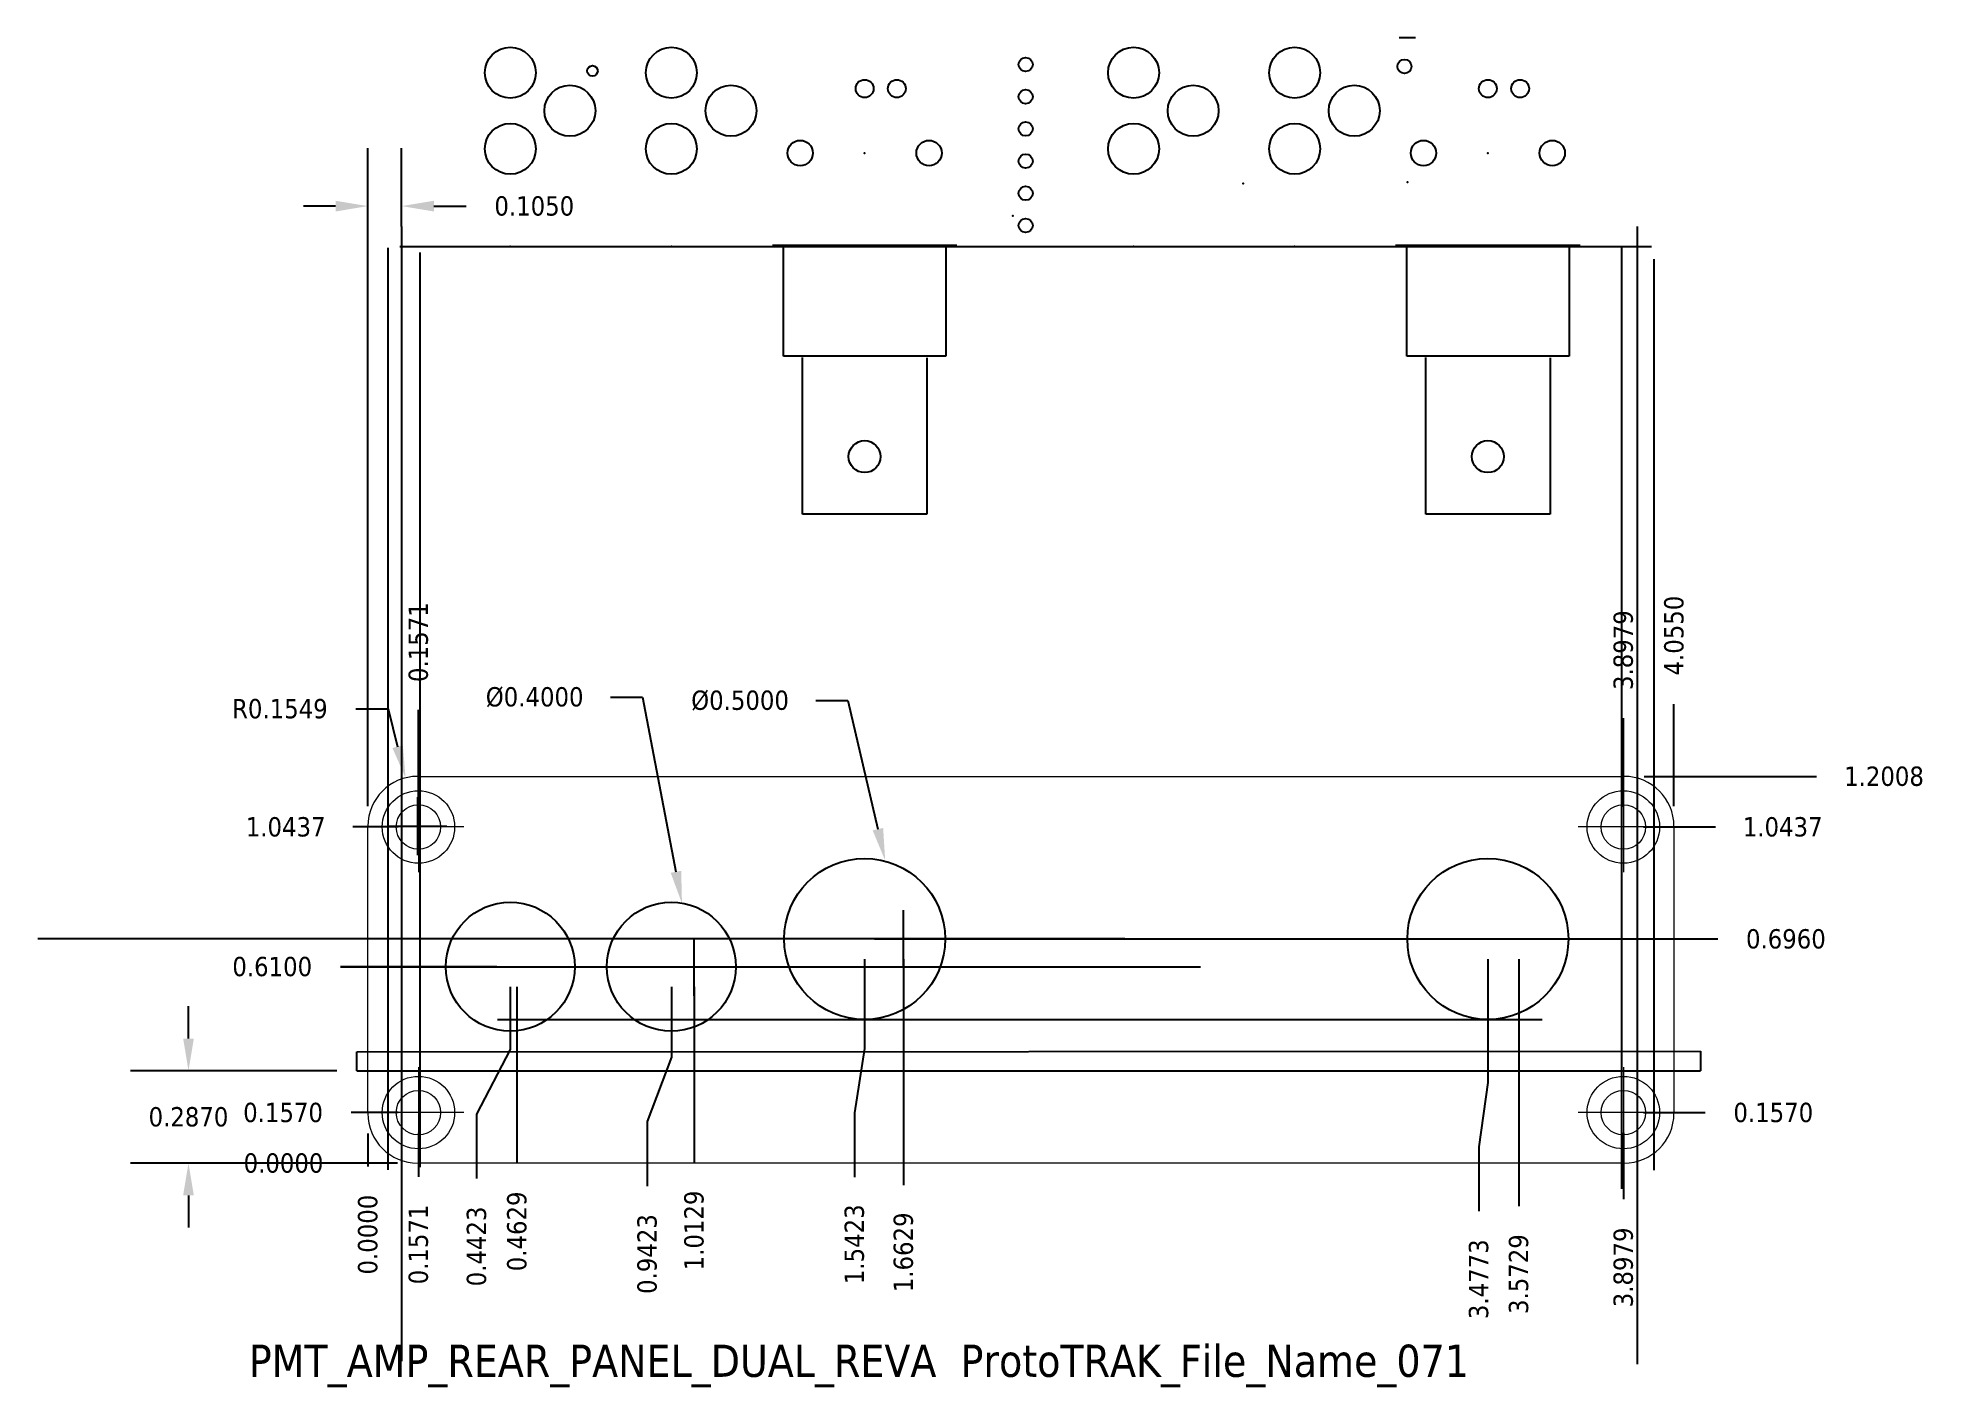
# Model space of a CAD drawing. Header units: millimetres. Extents: x -1.02 to 4.83, y -0.7 to 3.49.
import ezdxf

# ---------------------------------------------------------------- set-up
doc = ezdxf.new("R2010")
doc.units = ezdxf.units.MM
doc.header["$LTSCALE"] = 1.428571
doc.header["$PDSIZE"] = -0.5
doc.linetypes.add('CHAIN', pattern=[0.7087, 0.4724, -0.0591, 0.1181, -0.0591])
for name, color, linetype in [('20', 178, 'Continuous'), ('23', 178, 'Continuous'), ('49', 251, 'Continuous')]:
    doc.layers.add(name, color=color, linetype=linetype)
doc.layers.add('Center Mark (ANSI)', color=7, linetype='Continuous', lineweight=9)
doc.layers.add('Visible (ANSI)', color=7, linetype='Continuous', lineweight=18)
doc.styles.get("Standard").update_dxf_attribs({"font": 'tahoma.ttf'})
doc.dimstyles.get("Standard").update_dxf_attribs({"dimtxt": 0.18, "dimasz": 0.18, "dimexe": 0.18, "dimexo": 0.0625, "dimgap": 0.09, "dimtad": 0, "dimtih": 1, "dimtoh": 1, "dimdec": 4, "dimzin": 0, "dimdsep": 46, "dimtxsty": 'Standard', "dimcen": 0.09, "dimadec": 0, "dimazin": 0, "dimtfac": 1, "dimtdec": 4, "dimtofl": 0, "dimtmove": 0, "dimatfit": 3, "dimfxl": 1, "dimtolj": 1, "dimtzin": 0, "dimarcsym": 0})

# ---------------------------------------------------------------- blocks, each defined once
blk = doc.blocks.new('*D43')
at = {"color": 0, "lineweight": -2}
for p, q in [((0, 1.1083), (0, 3.1513)), ((0.105, 2.9075), (0.105, 3.1513)), ((-0.1, 2.9713), (-0.2, 2.9713)), ((0.205, 2.9713), (0.305, 2.9713))]:
    blk.add_line(p, q, dxfattribs=at)
at = {"color": 0}
for points in [[(-0.1, 2.9546), (-0.1, 2.9879), (0, 2.9713)], [(0.205, 2.9879), (0.205, 2.9546), (0.105, 2.9713)]]:
    blk.add_solid(points, dxfattribs=at)
at = {"layer": 'Defpoints', "color": 0}
for p in [(0.105, 2.9713), (0.105, 2.845), (0, 1.0458)]:
    blk.add_point(p, dxfattribs=at)
at = {"color": 0, "insert": (0.5168, 2.9713), "char_height": 0.06, "attachment_point": 5}
blk.add_mtext('\\A1;0.1050', dxfattribs=at)
blk = doc.blocks.new('*D53')
at = {"color": 0, "lineweight": -2}
blk.add_line((0, 0.0924), (0, -0.01), dxfattribs=at)
at = {"layer": 'Defpoints', "color": 0}
for p in [(0, 0.1549), (0, 0), (0, -0.01)]:
    blk.add_point(p, dxfattribs=at)
at = {"color": 0, "insert": (0, -0.2218), "char_height": 0.06, "attachment_point": 5, "rotation": 90}
blk.add_mtext('\\A1;0.0000', dxfattribs=at)
blk = doc.blocks.new('*D54')
at = {"color": 0, "lineweight": -2}
blk.add_line((0.0924, 0), (-0.05, 0), dxfattribs=at)
at = {"layer": 'Defpoints', "color": 0}
for p in [(-0.05, 0), (0, 0), (0.1549, 0)]:
    blk.add_point(p, dxfattribs=at)
at = {"color": 0, "insert": (-0.2618, 0), "char_height": 0.06, "attachment_point": 5}
blk.add_mtext('\\A1;0.0000', dxfattribs=at)
blk = doc.blocks.new('*D55')
at = {"color": 0, "lineweight": -2}
blk.add_line((0.1571, 0.0945), (0.1571, -0.0422), dxfattribs=at)
at = {"layer": 'Defpoints', "color": 0}
for p in [(0.1571, 0.157), (0, 0), (0.1571, -0.0422)]:
    blk.add_point(p, dxfattribs=at)
at = {"color": 0, "insert": (0.1571, -0.2523), "char_height": 0.06, "attachment_point": 5, "rotation": 90}
blk.add_mtext('\\A1;0.1571', dxfattribs=at)
blk = doc.blocks.new('*D56')
at = {"color": 0, "lineweight": -2}
blk.add_line((0.0946, 0.157), (-0.0514, 0.157), dxfattribs=at)
at = {"layer": 'Defpoints', "color": 0}
for p in [(-0.0514, 0.157), (0.1571, 0.157), (0, 0)]:
    blk.add_point(p, dxfattribs=at)
at = {"color": 0, "insert": (-0.2631, 0.157), "char_height": 0.06, "attachment_point": 5}
blk.add_mtext('\\A1;0.1570', dxfattribs=at)
blk = doc.blocks.new('*D57')
at = {"color": 0, "lineweight": -2}
blk.add_line((0.0946, 1.0437), (-0.0461, 1.0437), dxfattribs=at)
at = {"layer": 'Defpoints', "color": 0}
for p in [(-0.0461, 1.0437), (0.1571, 1.0437), (0, 0)]:
    blk.add_point(p, dxfattribs=at)
at = {"color": 0, "insert": (-0.2551, 1.0437), "char_height": 0.06, "attachment_point": 5}
blk.add_mtext('\\A1;1.0437', dxfattribs=at)
blk = doc.blocks.new('*D58')
at = {"color": 0, "lineweight": -2}
blk.add_line((0.1571, 1.1062), (0.1571, 1.4075), dxfattribs=at)
at = {"layer": 'Defpoints', "color": 0}
for p in [(0.1571, 1.4075), (0.1571, 1.0437), (0, 0)]:
    blk.add_point(p, dxfattribs=at)
at = {"color": 0, "insert": (0.1571, 1.6176), "char_height": 0.06, "attachment_point": 5, "rotation": 90}
blk.add_mtext('\\A1;0.1571', dxfattribs=at)
blk = doc.blocks.new('*D59')
at = {"color": 0, "lineweight": -2}
blk.add_line((0.400374, 0.61), (-0.085, 0.61), dxfattribs=at)
at = {"layer": 'Defpoints', "color": 0}
for p in [(-0.085, 0.61), (0.462874, 0.61), (0, 0)]:
    blk.add_point(p, dxfattribs=at)
at = {"color": 0, "insert": (-0.29677, 0.61), "char_height": 0.06, "attachment_point": 5}
blk.add_mtext('\\A1;0.6100', dxfattribs=at)
blk = doc.blocks.new('*D60')
at = {"color": 0, "lineweight": -2}
blk.add_line((0.462874, 0.5475), (0.462874, 0), dxfattribs=at)
at = {"layer": 'Defpoints', "color": 0}
for p in [(0.462874, 0.61), (0, 0), (0.462874, 0)]:
    blk.add_point(p, dxfattribs=at)
at = {"color": 0, "insert": (0.462874, -0.21174), "char_height": 0.06, "attachment_point": 5, "rotation": 90}
blk.add_mtext('\\A1;0.4629', dxfattribs=at)
blk = doc.blocks.new('*D61')
at = {"color": 0, "lineweight": -2}
blk.add_line((1.012874, 0.5475), (1.012874, 0), dxfattribs=at)
at = {"layer": 'Defpoints', "color": 0}
for p in [(1.012874, 0.61), (0, 0), (1.012874, 0)]:
    blk.add_point(p, dxfattribs=at)
at = {"color": 0, "insert": (1.012874, -0.20886), "char_height": 0.06, "attachment_point": 5, "rotation": 90}
blk.add_mtext('\\A1;1.0129', dxfattribs=at)
blk = doc.blocks.new('*D62')
at = {"color": 0, "lineweight": -2}
blk.add_line((1.6629, 0.6335), (1.6629, -0.0679), dxfattribs=at)
at = {"layer": 'Defpoints', "color": 0}
for p in [(1.6629, 0.696), (0, 0), (1.6629, -0.0679)]:
    blk.add_point(p, dxfattribs=at)
at = {"color": 0, "insert": (1.6629, -0.2768), "char_height": 0.06, "attachment_point": 5, "rotation": 90}
blk.add_mtext('\\A1;1.6629', dxfattribs=at)
blk = doc.blocks.new('*D63')
at = {"color": 0, "lineweight": -2}
blk.add_line((3.8979, 0.0945), (3.8979, -0.1121), dxfattribs=at)
at = {"layer": 'Defpoints', "color": 0}
for p in [(3.8979, 0.157), (0, 0), (3.8979, -0.1121)]:
    blk.add_point(p, dxfattribs=at)
at = {"color": 0, "insert": (3.8979, -0.3235), "char_height": 0.06, "attachment_point": 5, "rotation": 90}
blk.add_mtext('\\A1;3.8979', dxfattribs=at)
blk = doc.blocks.new('*D64')
at = {"color": 0, "lineweight": -2}
blk.add_line((3.5729, 0.6335), (3.5729, -0.133), dxfattribs=at)
at = {"layer": 'Defpoints', "color": 0}
for p in [(3.5729, 0.696), (0, 0), (3.5729, -0.133)]:
    blk.add_point(p, dxfattribs=at)
at = {"color": 0, "insert": (3.5729, -0.3444), "char_height": 0.06, "attachment_point": 5, "rotation": 90}
blk.add_mtext('\\A1;3.5729', dxfattribs=at)
blk = doc.blocks.new('*D65')
at = {"color": 0, "lineweight": -2}
blk.add_line((1.7254, 0.696), (4.1908, 0.696), dxfattribs=at)
at = {"layer": 'Defpoints', "color": 0}
for p in [(1.6629, 0.696), (4.1908, 0.696), (0, 0)]:
    blk.add_point(p, dxfattribs=at)
at = {"color": 0, "insert": (4.4025, 0.696), "char_height": 0.06, "attachment_point": 5}
blk.add_mtext('\\A1;0.6960', dxfattribs=at)
blk = doc.blocks.new('*D66')
at = {"color": 0, "lineweight": -2}
blk.add_line((3.9604, 0.157), (4.1516, 0.157), dxfattribs=at)
at = {"layer": 'Defpoints', "color": 0}
for p in [(3.8979, 0.157), (4.1516, 0.157), (0, 0)]:
    blk.add_point(p, dxfattribs=at)
at = {"color": 0, "insert": (4.3634, 0.157), "char_height": 0.06, "attachment_point": 5}
blk.add_mtext('\\A1;0.1570', dxfattribs=at)
blk = doc.blocks.new('*D67')
at = {"color": 0, "lineweight": -2}
blk.add_line((3.9604, 1.0437), (4.1835, 1.0437), dxfattribs=at)
at = {"layer": 'Defpoints', "color": 0}
for p in [(3.8979, 1.0437), (4.1835, 1.0437), (0, 0)]:
    blk.add_point(p, dxfattribs=at)
at = {"color": 0, "insert": (4.3925, 1.0437), "char_height": 0.06, "attachment_point": 5}
blk.add_mtext('\\A1;1.0437', dxfattribs=at)
blk = doc.blocks.new('*D68')
at = {"color": 0, "lineweight": -2}
blk.add_line((3.9626, 1.2008), (4.498, 1.2008), dxfattribs=at)
at = {"layer": 'Defpoints', "color": 0}
for p in [(3.9001, 1.2008), (4.498, 1.2008), (0, 0)]:
    blk.add_point(p, dxfattribs=at)
at = {"color": 0, "insert": (4.7071, 1.2008), "char_height": 0.06, "attachment_point": 5}
blk.add_mtext('\\A1;1.2008', dxfattribs=at)
blk = doc.blocks.new('*D69')
at = {"color": 0, "lineweight": -2}
blk.add_line((4.055, 1.1083), (4.055, 1.4252), dxfattribs=at)
at = {"layer": 'Defpoints', "color": 0}
for p in [(4.055, 1.4252), (4.055, 1.0458), (0, 0)]:
    blk.add_point(p, dxfattribs=at)
at = {"color": 0, "insert": (4.055, 1.6379), "char_height": 0.06, "attachment_point": 5, "rotation": 90}
blk.add_mtext('\\A1;4.0550', dxfattribs=at)
blk = doc.blocks.new('*D70')
at = {"color": 0, "lineweight": -2}
blk.add_line((3.8979, 1.1062), (3.8979, 1.3814), dxfattribs=at)
at = {"layer": 'Defpoints', "color": 0}
for p in [(3.8979, 1.3814), (3.8979, 1.0437), (0, 0)]:
    blk.add_point(p, dxfattribs=at)
at = {"color": 0, "insert": (3.8979, 1.5928), "char_height": 0.06, "attachment_point": 5, "rotation": 90}
blk.add_mtext('\\A1;3.8979', dxfattribs=at)
blk = doc.blocks.new('*D72')
at = {"color": 0, "lineweight": -2}
for p, q in [((0.7529, 1.4465), (0.8529, 1.4465)), ((0.8529, 1.4465), (0.9565, 0.9047))]:
    blk.add_line(p, q, dxfattribs=at)
at = {"color": 0}
for p, q in [((1.0129, 0.52), (1.0129, 0.7)), ((0.9229, 0.61), (1.1029, 0.61))]:
    blk.add_line(p, q, dxfattribs=at)
blk.add_solid([(0.9402, 0.9015), (0.9729, 0.9078), (0.9753, 0.8064)], dxfattribs=at)
at = {"layer": 'Defpoints', "color": 0}
for p in [(0.9753, 0.8064), (1.0504, 0.4136)]:
    blk.add_point(p, dxfattribs=at)
at = {"color": 0, "insert": (0.5179, 1.4465), "char_height": 0.06, "attachment_point": 5}
blk.add_mtext('\\A1;%%c0.4000', dxfattribs=at)
blk = doc.blocks.new('*D73')
at = {"color": 0, "lineweight": -2}
for p, q in [((1.3907, 1.436), (1.4907, 1.436)), ((1.4907, 1.436), (1.5836, 1.0369))]:
    blk.add_line(p, q, dxfattribs=at)
at = {"color": 0}
for p, q in [((1.6629, 0.606), (1.6629, 0.786)), ((1.5729, 0.696), (1.7529, 0.696))]:
    blk.add_line(p, q, dxfattribs=at)
blk.add_solid([(1.5673, 1.0331), (1.5998, 1.0407), (1.6062, 0.9395)], dxfattribs=at)
at = {"layer": 'Defpoints', "color": 0}
for p in [(1.6062, 0.9395), (1.7195, 0.4525)]:
    blk.add_point(p, dxfattribs=at)
at = {"color": 0, "insert": (1.1556, 1.436), "char_height": 0.06, "attachment_point": 5}
blk.add_mtext('\\A1;%%c0.5000', dxfattribs=at)
blk = doc.blocks.new('*D74')
at = {"color": 0, "lineweight": -2}
for p, q in [((-0.037, 1.4105), (0.063, 1.4105)), ((0.063, 1.4105), (0.0926, 1.293))]:
    blk.add_line(p, q, dxfattribs=at)
at = {"color": 0}
for p, q in [((0.1549, 0.9558), (0.1549, 1.1358)), ((0.0649, 1.0458), (0.2449, 1.0458))]:
    blk.add_line(p, q, dxfattribs=at)
blk.add_solid([(0.0765, 1.2889), (0.1088, 1.2971), (0.1171, 1.1961)], dxfattribs=at)
at = {"layer": 'Defpoints', "color": 0}
for p in [(0.1171, 1.1961), (0.1549, 1.0458)]:
    blk.add_point(p, dxfattribs=at)
at = {"color": 0, "insert": (-0.273, 1.4105), "char_height": 0.06, "attachment_point": 5}
blk.add_mtext('\\A1;R0.1549', dxfattribs=at)
blk = doc.blocks.new('*D75')
at = {"color": 0, "lineweight": -2}
for p, q in [((-0.5568, 0.387), (-0.5568, 0.487)), ((-0.0965, 0.287), (-0.7368, 0.287)), ((0.0924, 0), (-0.7368, 0)), ((-0.5568, -0.1), (-0.5568, -0.2))]:
    blk.add_line(p, q, dxfattribs=at)
at = {"color": 0}
for points in [[(-0.5734, 0.387), (-0.5401, 0.387), (-0.5568, 0.287)], [(-0.5401, -0.1), (-0.5734, -0.1), (-0.5568, 0)]]:
    blk.add_solid(points, dxfattribs=at)
at = {"layer": 'Defpoints', "color": 0}
for p in [(-0.5568, 0.287), (-0.034, 0.287), (0.1549, 0)]:
    blk.add_point(p, dxfattribs=at)
at = {"color": 0, "insert": (-0.5568, 0.1435), "char_height": 0.06, "attachment_point": 5}
blk.add_mtext('\\A1;0.2870', dxfattribs=at)
blk = doc.blocks.new('*D79')
at = {"color": 0, "lineweight": -2}
for p, q in [((0.4423, 0.5475), (0.4423, 0.3526)), ((0.4423, 0.3526), (0.3377, 0.1526)), ((0.3377, 0.1526), (0.3377, -0.0474))]:
    blk.add_line(p, q, dxfattribs=at)
at = {"layer": 'Defpoints', "color": 0}
for p in [(0.4423, 0.61), (0, 0), (0.3377, -0.0474)]:
    blk.add_point(p, dxfattribs=at)
at = {"color": 0, "insert": (0.3377, -0.2585), "char_height": 0.06, "attachment_point": 5, "rotation": 90}
blk.add_mtext('\\A1;0.4423', dxfattribs=at)
blk = doc.blocks.new('*D80')
at = {"color": 0, "lineweight": -2}
for p, q in [((0.9423, 0.5475), (0.9423, 0.3291)), ((0.9423, 0.3291), (0.8673, 0.1291)), ((0.8673, 0.1291), (0.8673, -0.0709))]:
    blk.add_line(p, q, dxfattribs=at)
at = {"layer": 'Defpoints', "color": 0}
for p in [(0.9423, 0.61), (0, 0), (0.8673, -0.0709)]:
    blk.add_point(p, dxfattribs=at)
at = {"color": 0, "insert": (0.8673, -0.2821), "char_height": 0.06, "attachment_point": 5, "rotation": 90}
blk.add_mtext('\\A1;0.9423', dxfattribs=at)
blk = doc.blocks.new('*D81')
at = {"color": 0, "lineweight": -2}
for p, q in [((1.5423, 0.6335), (1.5423, 0.3565)), ((1.5423, 0.3565), (1.5107, 0.1565)), ((1.5107, 0.1565), (1.5107, -0.0435))]:
    blk.add_line(p, q, dxfattribs=at)
at = {"layer": 'Defpoints', "color": 0}
for p in [(1.5423, 0.696), (0, 0), (1.5107, -0.0435)]:
    blk.add_point(p, dxfattribs=at)
at = {"color": 0, "insert": (1.5107, -0.2517), "char_height": 0.06, "attachment_point": 5, "rotation": 90}
blk.add_mtext('\\A1;1.5423', dxfattribs=at)
blk = doc.blocks.new('*D82')
at = {"color": 0, "lineweight": -2}
for p, q in [((3.4773, 0.6335), (3.4773, 0.2506)), ((3.4773, 0.2506), (3.4488, 0.0506)), ((3.4488, 0.0506), (3.4488, -0.1494))]:
    blk.add_line(p, q, dxfattribs=at)
at = {"layer": 'Defpoints', "color": 0}
for p in [(3.4773, 0.696), (0, 0), (3.4488, -0.1494)]:
    blk.add_point(p, dxfattribs=at)
at = {"color": 0, "insert": (3.4488, -0.3603), "char_height": 0.06, "attachment_point": 5, "rotation": 90}
blk.add_mtext('\\A1;3.4773', dxfattribs=at)

msp = doc.modelspace()

# ---------------------------------------------------------------- linework, layer by layer
msp.add_line((3.25296, 3.49403), (3.2016, 3.49403))
msp.add_line((3.25296, 3.49403), (3.2016, 3.49403))
at = {"color": 2}
for p, q in [((0.105, 2.9075), (0.105, -0.61475)), ((3.94075, 2.9075), (3.94075, -0.6236))]:
    msp.add_line(p, q, dxfattribs=at)
at = {"color": 4}
for p, q in [((0.063, -0.021), (0.063, 2.842)), ((0.163, -0.012), (0.163, 2.827)), ((3.892, 2.842), (3.892, -0.07925)), ((3.992, 2.807), (3.992, -0.02175)), ((-0.085, 0.61), (2.585, 0.61)), ((0.403, 0.446), (3.646, 0.446)), ((-0.034, 0.34602), (4.137, 0.348)), ((-0.034, 0.287), (-0.034, 0.34602)), ((4.137, 0.348), (4.137, 0.287)), ((-0.034, 0.287), (4.137, 0.287))]:
    msp.add_line(p, q, dxfattribs=at)
at = {"color": 7}
msp.add_line((2.35056, 0.696), (-1.02481, 0.696), dxfattribs=at)
for centre, radius in [((0.44228, 3.3854), 0.079), ((0.44228, 3.3854), 0.079), ((0.94228, 3.3854), 0.079), ((0.94228, 3.3854), 0.079), ((2.37728, 3.3854), 0.079), ((2.37728, 3.3854), 0.079), ((2.87728, 3.3854), 0.079), ((2.87728, 3.3854), 0.079), ((0.69728, 3.39103), 0.0165), ((2.04228, 3.41103), 0.02178), ((3.21828, 3.40503), 0.02178), ((0.62732, 3.26729), 0.079), ((0.62732, 3.26729), 0.079), ((1.12732, 3.26729), 0.079), ((1.12732, 3.26729), 0.079), ((1.54228, 3.33603), 0.02772), ((1.54228, 3.33603), 0.02772), ((1.64228, 3.33603), 0.02772), ((1.64228, 3.33603), 0.02772), ((2.56232, 3.26729), 0.079), ((2.56232, 3.26729), 0.079), ((3.06232, 3.26729), 0.079), ((3.06232, 3.26729), 0.079), ((3.47728, 3.33603), 0.02772), ((3.47728, 3.33603), 0.02772), ((3.57728, 3.33603), 0.02772), ((3.57728, 3.33603), 0.02772), ((2.04228, 3.31103), 0.02178), ((0.44228, 3.14918), 0.079), ((0.44228, 3.14918), 0.079), ((0.94228, 3.14918), 0.079), ((0.94228, 3.14918), 0.079), ((2.04228, 3.21103), 0.02178), ((2.37728, 3.14918), 0.079), ((2.37728, 3.14918), 0.079), ((2.87728, 3.14918), 0.079), ((2.87728, 3.14918), 0.079), ((2.04228, 3.11103), 0.02178), ((2.04228, 3.01103), 0.02178), ((2.04228, 2.91103), 0.02178)]:
    msp.add_circle(centre, radius)
at = {"color": 4}
for centre, radius in [((1.54228, 0.696), 0.25), ((3.47728, 0.696), 0.25), ((0.44228, 0.61), 0.2), ((0.94228, 0.61), 0.2)]:
    msp.add_circle(centre, radius, dxfattribs=at)
at = {"layer": '20', "color": 7}
msp.add_line((0.09928, 2.84603), (3.98528, 2.84603), dxfattribs=at)
for centre in [(1.34228, 3.13603), (1.74228, 3.13603), (3.27728, 3.13603), (3.67728, 3.13603)]:
    msp.add_circle(centre, 0.03937, dxfattribs=at)
at = {"layer": '23', "color": 7}
for p in [(1.54228, 3.13603), (3.47728, 3.13603), (3.22728, 3.04603), (2.71728, 3.04103), (2.00228, 2.94103), (0.44228, 2.84603), (0.94228, 2.84603), (2.37728, 2.84603), (2.87728, 2.84603)]:
    msp.add_point(p, dxfattribs=at)
at = {"layer": '49', "color": 7}
for p, q in [((1.25586, 2.84961), (1.8287, 2.84961)), ((1.29031, 2.50513), (1.29031, 2.84666)), ((1.79425, 2.84568), (1.79425, 2.50513)), ((3.19086, 2.84961), (3.7637, 2.84961)), ((3.22531, 2.50513), (3.22531, 2.84666)), ((3.72925, 2.84568), (3.72925, 2.50513)), ((1.79425, 2.50513), (1.29031, 2.50513)), ((1.34937, 2.01497), (1.34937, 2.50119)), ((1.73519, 2.5002), (1.73519, 2.01497)), ((3.72925, 2.50513), (3.22531, 2.50513)), ((3.28437, 2.01497), (3.28437, 2.50119)), ((3.67019, 2.5002), (3.67019, 2.01497)), ((1.73519, 2.01497), (1.34937, 2.01497)), ((3.67019, 2.01497), (3.28437, 2.01497))]:
    msp.add_line(p, q, dxfattribs=at)
for centre in [(1.54228, 2.19351), (3.47728, 2.19351)]:
    msp.add_circle(centre, 0.04961, dxfattribs=at)
at = {"layer": 'Center Mark (ANSI)', "linetype": 'CHAIN', "ltscale": 2.777804}
for p, q in [((0.15708, 1.18437), (0.15708, 0.90313)), ((3.89792, 1.18437), (3.89792, 0.90313)), ((0.2977, 1.04375), (0.01646, 1.04375)), ((4.03854, 1.04375), (3.7573, 1.04375)), ((0.15708, 0.29762), (0.15708, 0.01639)), ((3.89792, 0.29762), (3.89792, 0.01639)), ((0.2977, 0.157), (0.01646, 0.157)), ((4.03854, 0.157), (3.7573, 0.157))]:
    msp.add_line(p, q, dxfattribs=at)
at = {"layer": 'Visible (ANSI)'}
for p, q in [((0.15492, 1.20075), (3.90008, 1.20075)), ((0, 0.15492), (0, 1.04584)), ((4.055, 1.04584), (4.055, 0.15492)), ((3.90008, 0), (0.15492, 0))]:
    msp.add_line(p, q, dxfattribs=at)
for centre, radius in [((0.15708, 1.04375), 0.1125), ((3.89792, 1.04375), 0.1125), ((0.15708, 1.04375), 0.0689), ((3.89792, 1.04375), 0.0689), ((0.15708, 0.157), 0.1125), ((3.89792, 0.157), 0.1125), ((0.15708, 0.157), 0.0689), ((3.89792, 0.157), 0.0689)]:
    msp.add_circle(centre, radius, dxfattribs=at)
for centre, start, end in [((0.15492, 1.04584), 90, 180), ((3.90008, 1.04584), 0, 90), ((0.15492, 0.15492), 180, 270), ((3.90008, 0.15492), 270, 0)]:
    msp.add_arc(centre, 0.15492, start, end, dxfattribs=at)

# ---------------------------------------------------------------- texts
msp.add_text('PMT_AMP_REAR_PANEL_DUAL_REVA  ProtoTRAK_File_Name_071', height=0.1).set_placement((-0.3695, -0.66336))

# ---------------------------------------------------------------- dimensions: what is measured, and where the dimension line sits
dim = msp.add_linear_dim(base=(0.105, 2.97127), p1=(0, 1.04584), p2=(0.105, 2.845), dimstyle='Standard', override={"dimtxt": 0.06, "dimasz": 0.1})
dim.commit()
dim.dimension.update_dxf_attribs({"geometry": '*D43', "text_midpoint": (0.51677, 2.97127)})
at = {"color": 7}
for feature_location, offset, dtype, override, picture, middle in [((4.055, 1.04584), (0, 0.3794), 1, {"dimtxt": 0.06, "dimasz": 0.1}, '*D69', (4.055, 1.63788)), ((0.15708, 1.04375), (0, 0.36375), 1, {"dimtxt": 0.06, "dimasz": 0.1}, '*D58', (0.15708, 1.61759)), ((3.89792, 1.04375), (0, 0.33763), 1, {"dimtxt": 0.06, "dimasz": 0.1}, '*D70', (3.89792, 1.59285)), ((3.900083, 1.200752), (0.597963, 0), 0, {"dimtxt": 0.06, "dimasz": 0.1}, '*D68', (4.707116, 1.200752)), ((0.157082, 1.043749), (-0.203144, 0), 0, {"dimtxt": 0.06, "dimasz": 0.1}, '*D57', (-0.255102, 1.043749)), ((3.897918, 1.043749), (0.285555, 0), 0, {"dimtxt": 0.06, "dimasz": 0.1}, '*D67', (4.392513, 1.043749)), ((1.66287, 0.696), (2.52791, 0), 0, {"dimtxt": 0.06, "dimasz": 0.1}, '*D65', (4.40255, 0.696)), ((0.46287, 0.61), (-0.54787, 0), 0, {"dimtxt": 0.06, "dimasz": 0.1}, '*D59', (-0.29677, 0.61)), ((1.66287, 0.696), (0, -0.76391), 1, {"dimtxt": 0.06, "dimasz": 0.1}, '*D62', (1.66287, -0.27677)), ((3.57287, 0.696), (0, -0.82896), 1, {"dimtxt": 0.06, "dimasz": 0.1}, '*D64', (3.57287, -0.34443)), ((1.54228, 0.696), (-0.03155, -0.73949), 1, {"dimtxt": 0.06, "dimasz": 0.1, "dimtdec": 3}, '*D81', (1.51073, -0.25172)), ((3.47728, 0.696), (-0.02845, -0.84541), 1, {"dimtxt": 0.06, "dimasz": 0.1, "dimtdec": 3}, '*D82', (3.44883, -0.36025)), ((0.46287, 0.61), (0, -0.61), 1, {"dimtxt": 0.06, "dimasz": 0.1}, '*D60', (0.46287, -0.21174)), ((1.01287, 0.61), (0, -0.61), 1, {"dimtxt": 0.06, "dimasz": 0.1}, '*D61', (1.01287, -0.20886)), ((0.44228, 0.61), (-0.10461, -0.65741), 1, {"dimtxt": 0.06, "dimasz": 0.1, "dimtdec": 3}, '*D79', (0.33767, -0.25852)), ((0.94228, 0.61), (-0.07497, -0.68095), 1, {"dimtxt": 0.06, "dimasz": 0.1, "dimtdec": 3}, '*D80', (0.86731, -0.28206)), ((0.15708, 0.157), (-0.20845, 0), 0, {"dimtxt": 0.06, "dimasz": 0.1}, '*D56', (-0.26313, 0.157)), ((3.89792, 0.157), (0.25368, 0), 0, {"dimtxt": 0.06, "dimasz": 0.1}, '*D66', (4.36336, 0.157)), ((0, 0.1549167475), (0, -0.1649167475), 1, {"dimtxt": 0.06, "dimasz": 0.1}, '*D53', (0, -0.22177)), ((0.15708, 0.157), (0, -0.19921), 1, {"dimtxt": 0.06, "dimasz": 0.1}, '*D55', (0.15708, -0.2523)), ((3.89792, 0.157), (0, -0.26908), 1, {"dimtxt": 0.06, "dimasz": 0.1}, '*D63', (3.89792, -0.32355)), ((0.1549167475, 0), (-0.2049167475, 0), 0, {"dimtxt": 0.06, "dimasz": 0.1}, '*D54', (-0.26177, 0))]:
    dim = msp.add_ordinate_dim(feature_location=feature_location, offset=offset, dtype=dtype, origin=(0, 0), dimstyle='Standard', override=override, dxfattribs=at)
    dim.commit()
    dim.dimension.update_dxf_attribs({"geometry": picture, "text_midpoint": middle})
for p1, p2, picture, middle in [((1.05043, 0.41356), (0.97531, 0.80644), '*D72', (0.51789, 1.44647)), ((1.71953, 0.4525), (1.60622, 0.9395), '*D73', (1.15565, 1.43595))]:
    dim = msp.add_diameter_dim_2p(p1=p1, p2=p2, dimstyle='Standard', override={"dimtxt": 0.06, "dimasz": 0.1, "dimtdec": 3}, dxfattribs=at)
    dim.commit()
    dim.dimension.update_dxf_attribs({"geometry": picture, "text_midpoint": middle, "dimtype": 163})
dim = msp.add_radius_dim(center=(0.15492, 1.04584), mpoint=(0.11705, 1.19605), dimstyle='Standard', override={"dimtxt": 0.06, "dimasz": 0.1, "dimtdec": 3}, dxfattribs=at)
dim.commit()
dim.dimension.update_dxf_attribs({"geometry": '*D74', "text_midpoint": (-0.27298, 1.4105), "dimtype": 164})
dim = msp.add_linear_dim(base=(-0.55676, 0.287), p1=(0.15492, 0), p2=(-0.034, 0.287), angle=90, dimstyle='Standard', override={"dimtxt": 0.06, "dimasz": 0.1, "dimtdec": 3}, dxfattribs=at)
dim.commit()
dim.dimension.update_dxf_attribs({"geometry": '*D75', "text_midpoint": (-0.55676, 0.1435)})

doc.saveas('drawing.dxf')
